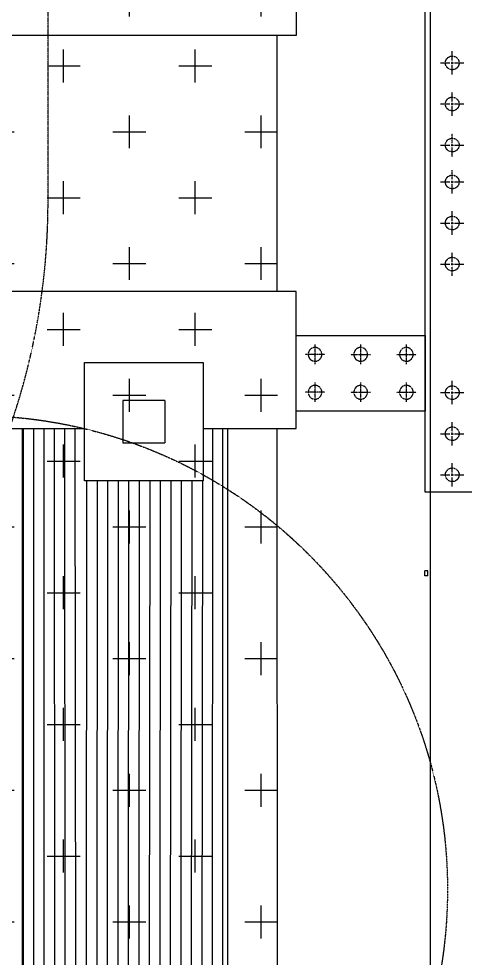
# Model space of a CAD drawing. Header units: inches. Extents: x 2621776591 to 2623670951, y 363331607 to 364354604.
# Drawn here: x 2622853569 to 2622895925, y 363571565 to 363660736 of the extents above; entities that cross this region are included whole.
import ezdxf

# ---------------------------------------------------------------- set-up
doc = ezdxf.new("R2010")
doc.units = ezdxf.units.IN
doc.header["$MEASUREMENT"] = 0
for name, pattern in [('BORDERX2', [3.5, 1, -0.5, 1, -0.5, 0, -0.5]), ('CENTER2', [1.125, 0.75, -0.125, 0.125, -0.125]), ('HIDDEN', [0.375, 0.25, -0.125]), ('HIDDEN2', [0.1875, 0.125, -0.0625])]:
    doc.linetypes.add(name, pattern=pattern)
for name, color, linetype in [('ANCHOR POINT', 7, 'Continuous'), ('PLAN', 2, 'Continuous'), ('RCC SLAB ON WELDING PLANE-1', 2, 'Continuous'), ('ROAD', 2, 'Continuous'), ('TEXT', 7, 'Continuous'), ('TEXT2', 1, 'Continuous'), ('TOWER CRANE POSITION', 90, 'Continuous')]:
    doc.layers.add(name, color=color, linetype=linetype)
doc.layers.add('CRANE', color=7, linetype='Continuous', true_color=0x7f3f7f)

# ---------------------------------------------------------------- blocks, each defined once
blk = doc.blocks.new('A$C58244D95')
at = {"layer": 'PLAN'}
blk.add_lwpolyline([(0, -7200), (12265, -7200), (12265, 0), (0, 0)], close=True, dxfattribs=at)
at = {"layer": 'TEXT', "color": 9, "linetype": 'CENTER2', "ltscale": 0.3}
for p, q in [((1800, -879.3650794029236), (1800, -2720.634920597076)), ((6132.5, -879.3650794029236), (6132.5, -2720.634920597076)), ((10465, -879.3650794029236), (10465, -2720.634920597076)), ((2720.634920597076, -1800), (879.3650794029236, -1800)), ((5211.865079402924, -1800), (7053.134920597076, -1800)), ((9544.365079402924, -1800), (11385.63492059708, -1800)), ((1800, -4479.365079402924), (1800, -6320.634920597076)), ((6132.5, -4479.365079402924), (6132.5, -6320.634920597076)), ((10465, -4479.365079402924), (10465, -6320.634920597076)), ((2720.634920597076, -5400), (879.3650794029236, -5400)), ((5211.865079402924, -5400), (7053.134920597076, -5400)), ((9544.365079402924, -5400), (11385.63492059708, -5400))]:
    blk.add_line(p, q, dxfattribs=at)
at = {"layer": 'TEXT', "color": 9, "linetype": 'HIDDEN2', "ltscale": 1.5}
for centre in [(1800, -1800), (6132.5, -1800), (10465, -1800), (1800, -5400), (6132.5, -5400), (10465, -5400)]:
    blk.add_circle(centre, 650, dxfattribs=at)
blk = doc.blocks.new('*U97')
at = {"layer": 'TEXT', "color": 0, "linetype": 'CENTER2', "transparency": 16777216}
for p, q in [((0, 222.2423911094666), (0, 1111.331955547333)), ((-1111.331955547333, 0), (-222.2423911094666, 0)), ((222.2423911094666, 0), (1111.331955547333, 0)), ((0, -1111.331955547333), (0, -222.2423911094666))]:
    blk.add_line(p, q, dxfattribs=at)
at = {"layer": 'TEXT', "color": 0, "linetype": 'Continuous', "transparency": 16777216}
for p, q in [((-111.1211955547333, 0), (111.1211955547333, 0)), ((0, -111.1211955547333), (0, 111.1211955547333))]:
    blk.add_line(p, q, dxfattribs=at)
blk = doc.blocks.new('*U98')
at = {"layer": 'TEXT', "color": 0, "linetype": 'CENTER2', "transparency": 16777216}
for p, q in [((0, 222.2423911094666), (0, 1111.331955547333)), ((-1111.331955547333, 0), (-222.2423911094666, 0)), ((222.2423911094666, 0), (1111.331955547333, 0)), ((0, -1111.331955547333), (0, -222.2423911094666))]:
    blk.add_line(p, q, dxfattribs=at)
at = {"layer": 'TEXT', "color": 0, "linetype": 'Continuous', "transparency": 16777216}
for p, q in [((-111.1211955547333, 0), (111.1211955547333, 0)), ((0, -111.1211955547333), (0, 111.1211955547333))]:
    blk.add_line(p, q, dxfattribs=at)
blk = doc.blocks.new('*U99')
at = {"layer": 'TEXT', "color": 0, "linetype": 'CENTER2', "transparency": 16777216}
for p, q in [((0, 222.2423911094666), (0, 1111.331955547333)), ((-1111.331955547333, 0), (-222.2423911094666, 0)), ((222.2423911094666, 0), (1111.331955547333, 0)), ((0, -1111.331955547333), (0, -222.2423911094666))]:
    blk.add_line(p, q, dxfattribs=at)
at = {"layer": 'TEXT', "color": 0, "linetype": 'Continuous', "transparency": 16777216}
for p, q in [((-111.1211955547333, 0), (111.1211955547333, 0)), ((0, -111.1211955547333), (0, 111.1211955547333))]:
    blk.add_line(p, q, dxfattribs=at)
blk = doc.blocks.new('*U100')
at = {"layer": 'TEXT', "color": 0, "linetype": 'CENTER2', "transparency": 16777216}
for p, q in [((0, 222.2423911094666), (0, 1111.331955547333)), ((-1111.331955547333, 0), (-222.2423911094666, 0)), ((222.2423911094666, 0), (1111.331955547333, 0)), ((0, -1111.331955547333), (0, -222.2423911094666))]:
    blk.add_line(p, q, dxfattribs=at)
at = {"layer": 'TEXT', "color": 0, "linetype": 'Continuous', "transparency": 16777216}
for p, q in [((-111.1211955547333, 0), (111.1211955547333, 0)), ((0, -111.1211955547333), (0, 111.1211955547333))]:
    blk.add_line(p, q, dxfattribs=at)
blk = doc.blocks.new('*U101')
at = {"layer": 'TEXT', "color": 0, "linetype": 'CENTER2', "transparency": 16777216}
for p, q in [((0, 222.2423911094666), (0, 1111.331955547333)), ((-1111.331955547333, 0), (-222.2423911094666, 0)), ((222.2423911094666, 0), (1111.331955547333, 0)), ((0, -1111.331955547333), (0, -222.2423911094666))]:
    blk.add_line(p, q, dxfattribs=at)
at = {"layer": 'TEXT', "color": 0, "linetype": 'Continuous', "transparency": 16777216}
for p, q in [((-111.1211955547333, 0), (111.1211955547333, 0)), ((0, -111.1211955547333), (0, 111.1211955547333))]:
    blk.add_line(p, q, dxfattribs=at)
blk = doc.blocks.new('*U102')
at = {"layer": 'TEXT', "color": 0, "linetype": 'CENTER2', "transparency": 16777216}
for p, q in [((0, 222.2423911094666), (0, 1111.331955547333)), ((-1111.331955547333, 0), (-222.2423911094666, 0)), ((222.2423911094666, 0), (1111.331955547333, 0)), ((0, -1111.331955547333), (0, -222.2423911094666))]:
    blk.add_line(p, q, dxfattribs=at)
at = {"layer": 'TEXT', "color": 0, "linetype": 'Continuous', "transparency": 16777216}
for p, q in [((-111.1211955547333, 0), (111.1211955547333, 0)), ((0, -111.1211955547333), (0, 111.1211955547333))]:
    blk.add_line(p, q, dxfattribs=at)
blk = doc.blocks.new('*U103')
at = {"layer": 'TEXT', "color": 0, "linetype": 'CENTER2', "transparency": 16777216}
for p, q in [((0, 222.2423911094666), (0, 1111.331955547333)), ((-1111.331955547333, 0), (-222.2423911094666, 0)), ((222.2423911094666, 0), (1111.331955547333, 0)), ((0, -1111.331955547333), (0, -222.2423911094666))]:
    blk.add_line(p, q, dxfattribs=at)
at = {"layer": 'TEXT', "color": 0, "linetype": 'Continuous', "transparency": 16777216}
for p, q in [((-111.1211955547333, 0), (111.1211955547333, 0)), ((0, -111.1211955547333), (0, 111.1211955547333))]:
    blk.add_line(p, q, dxfattribs=at)
blk = doc.blocks.new('*U104')
at = {"layer": 'TEXT', "color": 0, "linetype": 'CENTER2', "transparency": 16777216}
for p, q in [((0, 222.2423911094666), (0, 1111.331955547333)), ((-1111.331955547333, 0), (-222.2423911094666, 0)), ((222.2423911094666, 0), (1111.331955547333, 0)), ((0, -1111.331955547333), (0, -222.2423911094666))]:
    blk.add_line(p, q, dxfattribs=at)
at = {"layer": 'TEXT', "color": 0, "linetype": 'Continuous', "transparency": 16777216}
for p, q in [((-111.1211955547333, 0), (111.1211955547333, 0)), ((0, -111.1211955547333), (0, 111.1211955547333))]:
    blk.add_line(p, q, dxfattribs=at)
blk = doc.blocks.new('*U105')
at = {"layer": 'TEXT', "color": 0, "linetype": 'CENTER2', "transparency": 16777216}
for p, q in [((0, 222.2423911094666), (0, 1111.331955547333)), ((-1111.331955547333, 0), (-222.2423911094666, 0)), ((222.2423911094666, 0), (1111.331955547333, 0)), ((0, -1111.331955547333), (0, -222.2423911094666))]:
    blk.add_line(p, q, dxfattribs=at)
at = {"layer": 'TEXT', "color": 0, "linetype": 'Continuous', "transparency": 16777216}
for p, q in [((-111.1211955547333, 0), (111.1211955547333, 0)), ((0, -111.1211955547333), (0, 111.1211955547333))]:
    blk.add_line(p, q, dxfattribs=at)
blk = doc.blocks.new('*U106')
at = {"layer": 'TEXT', "color": 0, "linetype": 'CENTER2', "transparency": 16777216}
for p, q in [((0, 222.2423911094666), (0, 1111.331955547333)), ((-1111.331955547333, 0), (-222.2423911094666, 0)), ((222.2423911094666, 0), (1111.331955547333, 0)), ((0, -1111.331955547333), (0, -222.2423911094666))]:
    blk.add_line(p, q, dxfattribs=at)
at = {"layer": 'TEXT', "color": 0, "linetype": 'Continuous', "transparency": 16777216}
for p, q in [((-111.1211955547333, 0), (111.1211955547333, 0)), ((0, -111.1211955547333), (0, 111.1211955547333))]:
    blk.add_line(p, q, dxfattribs=at)
blk = doc.blocks.new('*U107')
at = {"layer": 'TEXT', "color": 0, "linetype": 'CENTER2', "transparency": 16777216}
for p, q in [((0, 222.2423911094666), (0, 1111.331955547333)), ((-1111.331955547333, 0), (-222.2423911094666, 0)), ((222.2423911094666, 0), (1111.331955547333, 0)), ((0, -1111.331955547333), (0, -222.2423911094666))]:
    blk.add_line(p, q, dxfattribs=at)
at = {"layer": 'TEXT', "color": 0, "linetype": 'Continuous', "transparency": 16777216}
for p, q in [((-111.1211955547333, 0), (111.1211955547333, 0)), ((0, -111.1211955547333), (0, 111.1211955547333))]:
    blk.add_line(p, q, dxfattribs=at)
blk = doc.blocks.new('*U108')
at = {"layer": 'TEXT', "color": 0, "linetype": 'CENTER2', "transparency": 16777216}
for p, q in [((0, 222.2423911094666), (0, 1111.331955547333)), ((-1111.331955547333, 0), (-222.2423911094666, 0)), ((222.2423911094666, 0), (1111.331955547333, 0)), ((0, -1111.331955547333), (0, -222.2423911094666))]:
    blk.add_line(p, q, dxfattribs=at)
at = {"layer": 'TEXT', "color": 0, "linetype": 'Continuous', "transparency": 16777216}
for p, q in [((-111.1211955547333, 0), (111.1211955547333, 0)), ((0, -111.1211955547333), (0, 111.1211955547333))]:
    blk.add_line(p, q, dxfattribs=at)
blk = doc.blocks.new('*U109')
at = {"layer": 'TEXT', "color": 0, "linetype": 'CENTER2', "transparency": 16777216}
for p, q in [((0, 222.2423911094666), (0, 1111.331955547333)), ((-1111.331955547333, 0), (-222.2423911094666, 0)), ((222.2423911094666, 0), (1111.331955547333, 0)), ((0, -1111.331955547333), (0, -222.2423911094666))]:
    blk.add_line(p, q, dxfattribs=at)
at = {"layer": 'TEXT', "color": 0, "linetype": 'Continuous', "transparency": 16777216}
for p, q in [((-111.1211955547333, 0), (111.1211955547333, 0)), ((0, -111.1211955547333), (0, 111.1211955547333))]:
    blk.add_line(p, q, dxfattribs=at)
blk = doc.blocks.new('*U110')
at = {"layer": 'TEXT', "color": 0, "linetype": 'CENTER2', "transparency": 16777216}
for p, q in [((0, 222.2423911094666), (0, 1111.331955547333)), ((-1111.331955547333, 0), (-222.2423911094666, 0)), ((222.2423911094666, 0), (1111.331955547333, 0)), ((0, -1111.331955547333), (0, -222.2423911094666))]:
    blk.add_line(p, q, dxfattribs=at)
at = {"layer": 'TEXT', "color": 0, "linetype": 'Continuous', "transparency": 16777216}
for p, q in [((-111.1211955547333, 0), (111.1211955547333, 0)), ((0, -111.1211955547333), (0, 111.1211955547333))]:
    blk.add_line(p, q, dxfattribs=at)
blk = doc.blocks.new('*U111')
at = {"layer": 'TEXT', "color": 0, "linetype": 'CENTER2', "transparency": 16777216}
for p, q in [((0, 222.2423911094666), (0, 1111.331955547333)), ((-1111.331955547333, 0), (-222.2423911094666, 0)), ((222.2423911094666, 0), (1111.331955547333, 0)), ((0, -1111.331955547333), (0, -222.2423911094666))]:
    blk.add_line(p, q, dxfattribs=at)
at = {"layer": 'TEXT', "color": 0, "linetype": 'Continuous', "transparency": 16777216}
for p, q in [((-111.1211955547333, 0), (111.1211955547333, 0)), ((0, -111.1211955547333), (0, 111.1211955547333))]:
    blk.add_line(p, q, dxfattribs=at)
blk = doc.blocks.new('*U112')
at = {"layer": 'TEXT', "color": 0, "linetype": 'CENTER2', "transparency": 16777216}
for p, q in [((0, 222.2423911094666), (0, 1111.331955547333)), ((-1111.331955547333, 0), (-222.2423911094666, 0)), ((222.2423911094666, 0), (1111.331955547333, 0)), ((0, -1111.331955547333), (0, -222.2423911094666))]:
    blk.add_line(p, q, dxfattribs=at)
at = {"layer": 'TEXT', "color": 0, "linetype": 'Continuous', "transparency": 16777216}
for p, q in [((-111.1211955547333, 0), (111.1211955547333, 0)), ((0, -111.1211955547333), (0, 111.1211955547333))]:
    blk.add_line(p, q, dxfattribs=at)
blk = doc.blocks.new('*U113')
at = {"layer": 'TEXT', "color": 0, "linetype": 'CENTER2', "transparency": 16777216}
for p, q in [((0, 222.2423911094666), (0, 1111.331955547333)), ((-1111.331955547333, 0), (-222.2423911094666, 0)), ((222.2423911094666, 0), (1111.331955547333, 0)), ((0, -1111.331955547333), (0, -222.2423911094666))]:
    blk.add_line(p, q, dxfattribs=at)
at = {"layer": 'TEXT', "color": 0, "linetype": 'Continuous', "transparency": 16777216}
for p, q in [((-111.1211955547333, 0), (111.1211955547333, 0)), ((0, -111.1211955547333), (0, 111.1211955547333))]:
    blk.add_line(p, q, dxfattribs=at)
blk = doc.blocks.new('*U114')
at = {"layer": 'TEXT', "color": 0, "linetype": 'CENTER2', "transparency": 16777216}
for p, q in [((0, 222.2423911094666), (0, 1111.331955547333)), ((-1111.331955547333, 0), (-222.2423911094666, 0)), ((222.2423911094666, 0), (1111.331955547333, 0)), ((0, -1111.331955547333), (0, -222.2423911094666))]:
    blk.add_line(p, q, dxfattribs=at)
at = {"layer": 'TEXT', "color": 0, "linetype": 'Continuous', "transparency": 16777216}
for p, q in [((-111.1211955547333, 0), (111.1211955547333, 0)), ((0, -111.1211955547333), (0, 111.1211955547333))]:
    blk.add_line(p, q, dxfattribs=at)
blk = doc.blocks.new('*U115')
at = {"layer": 'TEXT', "color": 0, "linetype": 'CENTER2', "transparency": 16777216}
for p, q in [((0, 222.2423911094666), (0, 1111.331955547333)), ((-1111.331955547333, 0), (-222.2423911094666, 0)), ((222.2423911094666, 0), (1111.331955547333, 0)), ((0, -1111.331955547333), (0, -222.2423911094666))]:
    blk.add_line(p, q, dxfattribs=at)
at = {"layer": 'TEXT', "color": 0, "linetype": 'Continuous', "transparency": 16777216}
for p, q in [((-111.1211955547333, 0), (111.1211955547333, 0)), ((0, -111.1211955547333), (0, 111.1211955547333))]:
    blk.add_line(p, q, dxfattribs=at)
blk = doc.blocks.new('*U92')
at = {"layer": 'TEXT', "color": 0, "linetype": 'CENTER2', "transparency": 16777216}
for p, q in [((0, 222.2423911094666), (0, 1111.331955547333)), ((-1111.331955547333, 0), (-222.2423911094666, 0)), ((222.2423911094666, 0), (1111.331955547333, 0)), ((0, -1111.331955547333), (0, -222.2423911094666))]:
    blk.add_line(p, q, dxfattribs=at)
at = {"layer": 'TEXT', "color": 0, "linetype": 'Continuous', "transparency": 16777216}
for p, q in [((-111.1211955547333, 0), (111.1211955547333, 0)), ((0, -111.1211955547333), (0, 111.1211955547333))]:
    blk.add_line(p, q, dxfattribs=at)
blk = doc.blocks.new('*U93')
at = {"layer": 'TEXT', "color": 0, "linetype": 'CENTER2', "transparency": 16777216}
for p, q in [((0, 222.2423911094666), (0, 1111.331955547333)), ((-1111.331955547333, 0), (-222.2423911094666, 0)), ((222.2423911094666, 0), (1111.331955547333, 0)), ((0, -1111.331955547333), (0, -222.2423911094666))]:
    blk.add_line(p, q, dxfattribs=at)
at = {"layer": 'TEXT', "color": 0, "linetype": 'Continuous', "transparency": 16777216}
for p, q in [((-111.1211955547333, 0), (111.1211955547333, 0)), ((0, -111.1211955547333), (0, 111.1211955547333))]:
    blk.add_line(p, q, dxfattribs=at)
blk = doc.blocks.new('*U94')
at = {"layer": 'TEXT', "color": 0, "linetype": 'CENTER2', "transparency": 16777216}
for p, q in [((0, 222.2423911094666), (0, 1111.331955547333)), ((-1111.331955547333, 0), (-222.2423911094666, 0)), ((222.2423911094666, 0), (1111.331955547333, 0)), ((0, -1111.331955547333), (0, -222.2423911094666))]:
    blk.add_line(p, q, dxfattribs=at)
at = {"layer": 'TEXT', "color": 0, "linetype": 'Continuous', "transparency": 16777216}
for p, q in [((-111.1211955547333, 0), (111.1211955547333, 0)), ((0, -111.1211955547333), (0, 111.1211955547333))]:
    blk.add_line(p, q, dxfattribs=at)
blk = doc.blocks.new('*U95')
at = {"layer": 'TEXT', "color": 0, "linetype": 'CENTER2', "transparency": 16777216}
for p, q in [((0, 222.2423911094666), (0, 1111.331955547333)), ((-1111.331955547333, 0), (-222.2423911094666, 0)), ((222.2423911094666, 0), (1111.331955547333, 0)), ((0, -1111.331955547333), (0, -222.2423911094666))]:
    blk.add_line(p, q, dxfattribs=at)
at = {"layer": 'TEXT', "color": 0, "linetype": 'Continuous', "transparency": 16777216}
for p, q in [((-111.1211955547333, 0), (111.1211955547333, 0)), ((0, -111.1211955547333), (0, 111.1211955547333))]:
    blk.add_line(p, q, dxfattribs=at)
blk = doc.blocks.new('*U96')
at = {"layer": 'TEXT', "color": 0, "linetype": 'CENTER2', "transparency": 16777216}
for p, q in [((0, 222.2423911094666), (0, 1111.331955547333)), ((-1111.331955547333, 0), (-222.2423911094666, 0)), ((222.2423911094666, 0), (1111.331955547333, 0)), ((0, -1111.331955547333), (0, -222.2423911094666))]:
    blk.add_line(p, q, dxfattribs=at)
at = {"layer": 'TEXT', "color": 0, "linetype": 'Continuous', "transparency": 16777216}
for p, q in [((-111.1211955547333, 0), (111.1211955547333, 0)), ((0, -111.1211955547333), (0, 111.1211955547333))]:
    blk.add_line(p, q, dxfattribs=at)
blk = doc.blocks.new('A$C04841EF5')
at = {"layer": 'TEXT', "color": 9, "linetype": 'HIDDEN2', "ltscale": 2}
for centre in [(2622894695.684726, 363676549.332268), (2622909595.684726, 363676549.332268), (2622894695.684726, 363672649.332268), (2622909595.684726, 363672649.332268), (2622894695.684726, 363668749.332268), (2622909595.684726, 363668749.332268), (2622894695.684726, 363656549.332268), (2622909595.684726, 363656549.332268), (2622894695.684726, 363652649.332268), (2622909595.684726, 363652649.332268), (2622894695.684726, 363648749.332268), (2622909595.684726, 363648749.332268), (2622894695.684726, 363645249.332268), (2622909595.684726, 363645249.332268), (2622894695.684726, 363641349.332268), (2622909595.684726, 363641349.332268), (2622894695.684726, 363637449.332268), (2622909595.684726, 363637449.332268), (2622894695.684726, 363625249.332268), (2622909595.684726, 363625249.332268), (2622894695.684726, 363621349.332268), (2622909595.684726, 363621349.332268), (2622894695.684726, 363617449.332268), (2622909595.684726, 363617449.332268)]:
    blk.add_circle(centre, 650, dxfattribs=at)
at = {"layer": 'TEXT', "color": 9, "linetype": 'CENTER2'}
for name, p in [('*U97', (2622894695.684726, 363676549.332268)), ('*U98', (2622909595.684726, 363676549.332268)), ('*U100', (2622894695.684726, 363672649.332268)), ('*U99', (2622909595.684726, 363672649.332268)), ('*U101', (2622894695.684726, 363668749.332268)), ('*U102', (2622909595.684726, 363668749.332268)), ('*U103', (2622894695.684726, 363656549.332268)), ('*U105', (2622909595.684726, 363656549.332268)), ('*U104', (2622894695.684726, 363652649.332268)), ('*U106', (2622909595.684726, 363652649.332268)), ('*U108', (2622894695.684726, 363648749.332268)), ('*U107', (2622909595.684726, 363648749.332268)), ('*U109', (2622894695.684726, 363645249.332268)), ('*U110', (2622909595.684726, 363645249.332268)), ('*U112', (2622894695.684726, 363641349.332268)), ('*U111', (2622909595.684726, 363641349.332268)), ('*U113', (2622894695.684726, 363637449.332268)), ('*U114', (2622909595.684726, 363637449.332268)), ('*U92', (2622894695.684726, 363625249.332268)), ('*U115', (2622909595.684726, 363625249.332268)), ('*U93', (2622894695.684726, 363621349.332268)), ('*U94', (2622909595.684726, 363621349.332268)), ('*U96', (2622894695.684726, 363617449.332268)), ('*U95', (2622909595.684726, 363617449.332268))]:
    blk.add_blockref(name, p, dxfattribs=at)
blk = doc.blocks.new('A$C025c3eea')
h = blk.add_hatch()
h.set_pattern_fill('CROSS', color=190, scale=25000)
h.set_pattern_definition([(0, (0, 0), (6250, 6250), [3125, -9375]), (90, (1562.5, -1562.5), (-6249.999999999999, 6250), [3125, -9375])])
h.paths.add_polyline_path([(-36790.66273736954, -137395.1127122641), (-36790.66273736954, -172595.9893831015), (0, -172595.9893831015), (0, 0), (-72063.49206352234, 0), (-72063.49206352234, -133129.3227571249), (-74354.24835014343, -133129.3227571249), (-74354.24835014343, -138929.3227590322), (-61154.24835014343, -138929.3227590322), (-61154.24835014343, -137395.1127122641)])

msp = doc.modelspace()

# ---------------------------------------------------------------- hatches: boundary and pattern name
at = {"layer": 'PLAN'}
h = msp.add_hatch(dxfattribs=at)
h.set_pattern_fill('ANSI31', color=9, scale=8000, angle=45)
h.set_pattern_definition([(90, (0, 0), (-1000, 0), [])])
h.paths.add_polyline_path([(2622859805.741295, 363616874.332505), (2622859805.741295, 363621858.4594892), (2622853893.765313, 363621858.4594892), (2622853893.765313, 363548480.9332085), (2622873393.765313, 363548480.9332085), (2622873393.765313, 363621858.4594892), (2622871055.741295, 363621858.4594892), (2622871055.741295, 363616874.332505)])

# ---------------------------------------------------------------- linework, layer by layer
at = {"layer": 'ANCHOR POINT'}
for p, q in [((2622892385.741305, 363608324.7517463), (2622892085.741305, 363608324.7517463)), ((2622892085.741305, 363607874.7517463), (2622892085.741305, 363608324.7517463)), ((2622892385.741305, 363607874.7517463), (2622892085.741305, 363607874.7517463)), ((2622892385.741305, 363607874.7517463), (2622892385.741305, 363608324.7517463))]:
    msp.add_line(p, q, dxfattribs=at)
at = {"layer": 'CRANE', "linetype": 'BORDERX2'}
msp.add_line((2622856343.783384, 363643484.5965747, -2.182787284255018e-08), (2622856343.775478, 364077774.4802753, -2.182787284255018e-08), dxfattribs=at)
msp.add_arc((2622790866.617412, 363643461.751294, -2.182787284255018e-08), 65477.16995748363, 180.40120168114, 0.01999196288929307, dxfattribs=at)
at = {"layer": 'PLAN'}
msp.add_lwpolyline([(2622853893.765313, 363621858.4594892), (2622853893.765313, 363548480.9332085), (2622873393.765313, 363548480.9332085), (2622873393.765313, 363621858.4594892)], dxfattribs=at)
at = {"layer": 'RCC SLAB ON WELDING PLANE-1'}
for points in [[(2622892140.582565, 363678203.6975055), (2622910745.684726, 363678203.6975055), (2622910745.684726, 363615790.9990928), (2622892140.582565, 363615790.9990928)], [(2622859805.741295, 363628124.332505), (2622871055.741295, 363628124.332505), (2622871055.741295, 363616874.332505), (2622859805.741295, 363616874.332505)]]:
    msp.add_lwpolyline(points, close=True, dxfattribs=at)
for points in [[(2622871055.741295, 363672140.205442), (2622879875.582565, 363672140.205442), (2622879875.582565, 363659156.0784579), (2622807812.090501, 363659156.0784579), (2622807812.090501, 363672140.205442), (2622816605.741295, 363672140.205442)], [(2622871055.741295, 363621858.4594892), (2622879875.582565, 363621858.4594892), (2622879875.582565, 363634842.5864733), (2622807812.090501, 363634842.5864733), (2622807812.090501, 363621858.4594892), (2622816605.741295, 363621858.4594892)], [(2622848180.741295, 363621858.4594892), (2622859805.741295, 363621858.4594892)]]:
    msp.add_lwpolyline(points, dxfattribs=at)
at = {"layer": 'RCC SLAB ON WELDING PLANE-1', "linetype": 'HIDDEN'}
msp.add_lwpolyline([(2622867450.582565, 363624499.332505), (2622863450.582565, 363624499.332505), (2622863450.582565, 363620499.332505), (2622867450.582565, 363620499.332505)], close=True, dxfattribs=at)
at = {"layer": 'ROAD'}
for p, q in [((2622878082.092654, 363634842.5864733), (2622878074.848714, 363659156.0784579)), ((2622878112.849754, 363531609.7512767), (2622878085.961133, 363621858.4594892))]:
    msp.add_line(p, q, dxfattribs=at)
at = {"layer": 'TEXT2'}
msp.add_line((2622892620.741305, 363532869.7517463), (2622892620.741305, 364121959.7517463), dxfattribs=at)
at = {"layer": 'TOWER CRANE POSITION', "color": 90, "linetype": 'HIDDEN', "ltscale": 3}
msp.add_circle((2622849243.693356, 363578080.8809146), 45000, dxfattribs=at)

# ---------------------------------------------------------------- block references
at = {"color": 190}
msp.add_blockref('A$C025c3eea', (2622879875.582565, 363708462.885), dxfattribs=at)
at = {"layer": 'RCC SLAB ON WELDING PLANE-1', "color": 0}
msp.add_blockref('A$C04841EF5', (0, 0), dxfattribs=at)
at = {"layer": 'TEXT2', "color": 10, "xscale": -1, "rotation": 180}
msp.add_blockref('A$C58244D95', (2622879875.582565, 363623483.7419731), dxfattribs=at)

doc.saveas('drawing.dxf')
